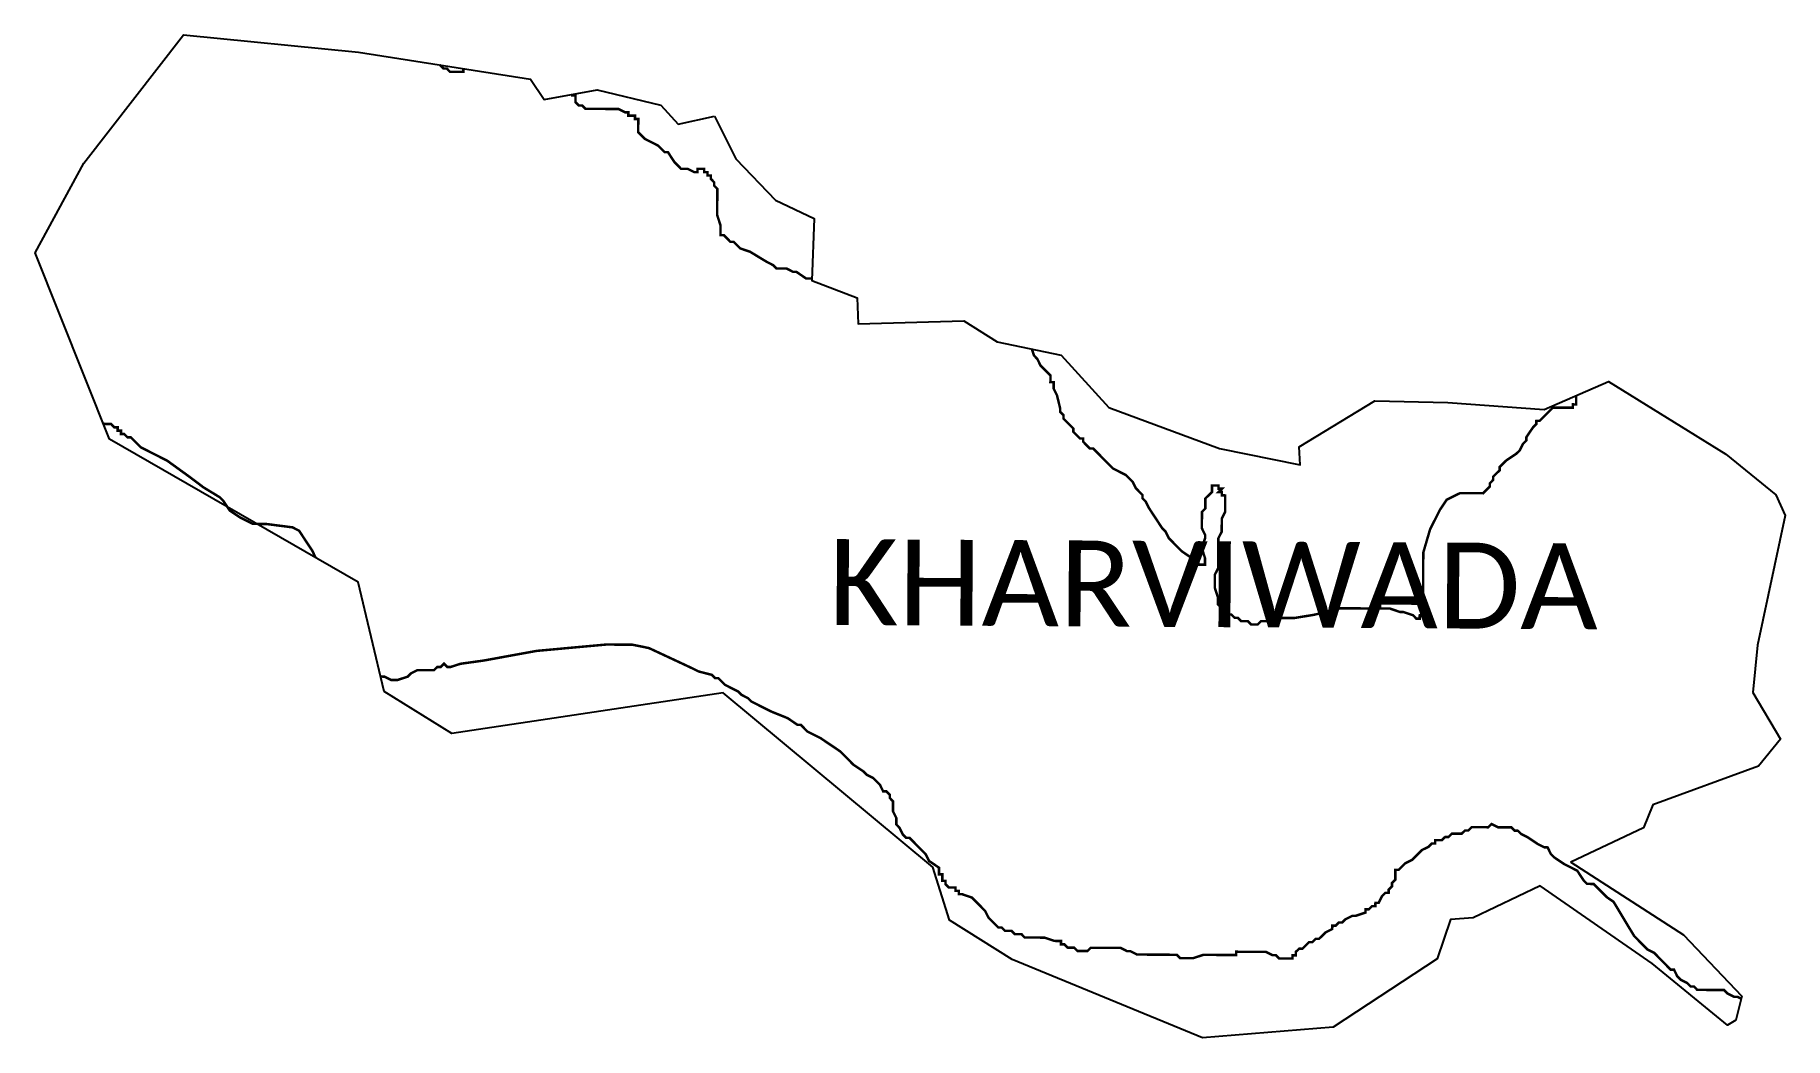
# Model space of a CAD drawing. Header units: metres. Extents: x 311963 to 314083, y 1901470 to 1902686.
import ezdxf

# ---------------------------------------------------------------- set-up
doc = ezdxf.new("R2010")
doc.units = ezdxf.units.M
for name, color, linetype in [('HAZARDS LINE', 1, 'Continuous'), ('village', 3, 'Continuous'), ('VILLAGE NAME', 250, 'Continuous')]:
    doc.layers.add(name, color=color, linetype=linetype)
doc.styles.get("Standard").update_dxf_attribs({"font": 'simplex.shx'})

msp = doc.modelspace()

# ---------------------------------------------------------------- linework, layer by layer
at = {"color": 3, "true_color": 0x00ff00, "flags": 128}
msp.add_lwpolyline([(312742.7, 1902577.4), (312786.6, 1902587.1)], dxfattribs=at)
at = {"layer": 'HAZARDS LINE', "lineweight": 18, "const_width": 3}
for points in [[(312454, 1902649.2), (312454.3, 1902649), (312458.2, 1902645), (312462.3, 1902645), (312466.2, 1902640.9), (312482.3, 1902640.9), (312482.3, 1902644.8)], [(312614.3, 1902613.7), (312614.3, 1902612.2), (312618.3, 1902612.2), (312618.3, 1902608.2), (312618.3, 1902604.2), (312622.3, 1902600.1), (312626.3, 1902600.1), (312630.3, 1902596.1), (312670.3, 1902595.9), (312678.3, 1902591.9), (312682.3, 1902591.9), (312682.3, 1902587.8), (312690.3, 1902587.8), (312690.3, 1902583.8), (312694.3, 1902583.8), (312694.2, 1902567.8), (312702.2, 1902559.7), (312718.2, 1902551.6), (312722.2, 1902547.6), (312726.2, 1902543.6), (312730.2, 1902543.6), (312738.1, 1902531.5), (312742.1, 1902527.5), (312746.1, 1902523.4), (312754.1, 1902523.4), (312762.1, 1902519.4), (312766.1, 1902519.3), (312766.1, 1902523.4), (312774.1, 1902523.3), (312774.1, 1902519.3), (312778.1, 1902519.3), (312778.1, 1902515.3), (312782.1, 1902515.3), (312782.1, 1902511.3), (312786.1, 1902507.2), (312786.1, 1902503.2), (312790, 1902499.2), (312789.9, 1902467.2), (312793.8, 1902455.1), (312793.8, 1902443.1), (312797.8, 1902443.1), (312801.8, 1902439.1), (312805.8, 1902435), (312809.8, 1902435), (312813.8, 1902431), (312817.7, 1902427), (312829.7, 1902422.9), (312849.7, 1902410.8), (312857.7, 1902406.7), (312861.7, 1902402.7), (312873.7, 1902402.7), (312881.7, 1902398.6), (312885.7, 1902398.6), (312897.7, 1902390.5), (312904.8, 1902390.5)], [(313171, 1902305.1), (313173.7, 1902297.1), (313177.6, 1902293.1), (313181.6, 1902285), (313185.6, 1902281), (313189.6, 1902277), (313193.6, 1902273), (313193.5, 1902265), (313197.5, 1902264.9), (313197.5, 1902256.9), (313201.5, 1902248.9), (313205.4, 1902232.8), (313205.4, 1902228.8), (313209.4, 1902224.8), (313209.3, 1902220.8), (313213.3, 1902216.8), (313221.3, 1902208.7), (313221.3, 1902204.7), (313225.3, 1902200.7), (313229.3, 1902196.7), (313233.3, 1902196.7), (313233.3, 1902192.7), (313237.2, 1902188.6), (313241.2, 1902184.6), (313245.2, 1902184.6), (313249.2, 1902180.6), (313257.2, 1902172.5), (313269.2, 1902160.4), (313285.1, 1902152.3), (313293.1, 1902144.3), (313297.1, 1902136.3), (313305.1, 1902128.2), (313305, 1902124.2), (313309, 1902120.2), (313313, 1902112.2), (313328.9, 1902088), (313332.9, 1902084), (313336.9, 1902076), (313340.8, 1902072), (313344.8, 1902067.9), (313348.8, 1902063.9), (313352.8, 1902059.9), (313364.8, 1902051.8), (313368.8, 1902047.8), (313372.8, 1902047.8), (313372.8, 1902043.8), (313380.8, 1902043.7), (313380.8, 1902051.7), (313376.9, 1902063.8), (313380.9, 1902075.8), (313380.9, 1902079.8), (313377, 1902087.8), (313377.1, 1902107.8), (313381.1, 1902111.8), (313381.1, 1902123.9), (313385.2, 1902127.8), (313389.2, 1902131.8), (313389.2, 1902139.8), (313397.2, 1902139.8), (313397.2, 1902135.8), (313401.2, 1902135.8), (313397.2, 1902131.8), (313401.2, 1902131.8), (313401.2, 1902127.8), (313405.2, 1902127.7), (313405.1, 1902107.7), (313401.1, 1902099.7), (313401, 1902083.7), (313396.9, 1902075.7), (313396.8, 1902039.6), (313392.7, 1902031.7), (313392.7, 1902015.6), (313396.6, 1902003.6), (313396.6, 1901995.6), (313400.6, 1901991.6), (313404.5, 1901987.5), (313408.5, 1901983.5), (313412.5, 1901983.5), (313416.5, 1901979.5), (313420.5, 1901979.4), (313424.5, 1901975.4), (313432.5, 1901975.4), (313436.5, 1901971.4), (313444.5, 1901971.3), (313448.5, 1901975.3), (313456.6, 1901975.3), (313464.6, 1901979.2), (313488.6, 1901979.1), (313512.7, 1901983), (313528.7, 1901986.9), (313544.8, 1901990.9), (313588.8, 1901990.7), (313592.8, 1901994.7), (313592.8, 1901990.7), (313604.8, 1901990.6), (313616.8, 1901986.5), (313620.8, 1901986.5), (313632.8, 1901982.5), (313636.8, 1901978.4), (313640.8, 1901978.4), (313640.9, 1901982.4), (313644.9, 1901982.4), (313645.2, 1902058.5), (313653.4, 1902086.5), (313665.5, 1902110.5), (313673.6, 1902122.5), (313681.6, 1902126.5), (313689.6, 1902130.4), (313717.7, 1902130.3), (313721.7, 1902134.3), (313725.7, 1902138.3), (313725.7, 1902142.3), (313729.7, 1902146.3), (313729.8, 1902150.3), (313733.8, 1902154.3), (313737.8, 1902158.2), (313737.8, 1902162.3), (313741.9, 1902166.2), (313745.9, 1902170.2), (313757.9, 1902178.2), (313762, 1902182.2), (313766, 1902190.2), (313770, 1902194.2), (313770, 1902198.2), (313778.1, 1902210.1), (313782.1, 1902214.1), (313782.2, 1902218.1), (313786.2, 1902218.1), (313798.2, 1902230.1), (313802.3, 1902234.1), (313826.3, 1902234), (313826.3, 1902238), (313830.3, 1902237.9), (313830.4, 1902248.8)]]:
    msp.add_lwpolyline(points, dxfattribs=at)
at = {"layer": 'HAZARDS LINE', "lineweight": 18}
for points in [[(312303.5, 1902052.2, 3, 3, 0), (312299.3, 1902060.8, 3, 3, 0), (312283.4, 1902084.9, 3, 3, 0), (312275.4, 1902089, 3, 3, 0), (312243.4, 1902093.1, 3, 3, 0), (312227.3, 1902093.2, 3, 3, 0), (312211.4, 1902101.3, 3, 3, 0), (312199.4, 1902109.3, 3, 3, 0), (312191.4, 1902121.4, 3, 3, 0), (312187.4, 1902125.4, 3, 3, 0), (312167.5, 1902137.5, 3, 3, 0), (312151.5, 1902149.6, 3, 3, 0), (312123.6, 1902169.8, 3, 3, 0), (312091.6, 1902186, 3, 3, 0), (312079.6, 1902198, 3, 3, 0), (312075.6, 1902198.1, 3, 3, 0), (312071.6, 1902202.1, 3, 3, 0), (312067.6, 1902202.1, 3, 3, 0), (312067.6, 1902206.1, 3, 3, 0), (312063.6, 1902206.1, 3, 3, 0), (312063.7, 1902210.1, 3, 3, 0), (312059.7, 1902210.1, 3, 3, 0), (312055.7, 1902214.2, 3, 3, 0), (312047.7, 1902214.2, 3, 3, 0), (312046.1, 1902215, 3, 3, 0)], [(314030.1, 1901517.9, 3.04, 3.04, 0), (314025.7, 1901520.2, 3.04, 3.04, 0), (314021.6, 1901520.2, 3.04, 3.04, 0), (314013.6, 1901524.3, 3.04, 3.04, 0), (314009.5, 1901528.4, 3.04, 3.04, 0), (313977.1, 1901528.6, 3.04, 3.04, 0), (313973.1, 1901532.7, 3.04, 3.04, 0), (313969.1, 1901532.7, 3.04, 3.04, 0), (313965, 1901536.8, 3.04, 3.04, 0), (313957, 1901540.9, 3.04, 3.04, 0), (313952.9, 1901545, 3.04, 3.04, 0), (313948.9, 1901553.1, 3.04, 3.04, 0), (313944.9, 1901553.1, 3.04, 3.04, 0), (313936.8, 1901561.3, 3.04, 3.04, 0), (313928.8, 1901569.4, 3.04, 3.04, 0), (313924.8, 1901573.5, 3.04, 3.04, 0), (313916.7, 1901577.6, 3.04, 3.04, 0), (313900.6, 1901593.9, 3.04, 3.04, 0), (313875.6, 1901635.4, 3, 3, 0), (313867.6, 1901640.8, 3, 3, 0), (313855.6, 1901652.9, 3, 3, 0), (313851.6, 1901656.9, 3, 3, 0), (313843.6, 1901657, 3, 3, 0), (313839.6, 1901661, 3, 3, 0), (313831.7, 1901673, 3, 3, 0), (313815.7, 1901681.1, 3, 3, 0), (313803.7, 1901689.2, 3, 3, 0), (313799.7, 1901693.2, 3, 3, 0), (313795.8, 1901701.2, 3, 3, 0), (313791.8, 1901701.3, 3, 3, 0), (313783.8, 1901705.3, 3, 3, 0), (313771.8, 1901713.4, 3, 3, 0), (313763.8, 1901717.4, 3, 3, 0), (313759.8, 1901721.4, 3, 3, 0), (313755.8, 1901721.5, 3, 3, 0), (313751.8, 1901725.5, 3, 3, 0), (313735.8, 1901725.6, 3, 3, 0), (313727.8, 1901729.6, 3, 3, 0), (313723.8, 1901725.6, 3, 3, 0), (313703.7, 1901725.7, 3, 3, 0), (313699.7, 1901721.7, 3, 3, 0), (313695.7, 1901721.7, 3, 3, 0), (313691.7, 1901717.8, 3, 3, 0), (313679.7, 1901717.8, 3, 3, 0), (313675.7, 1901713.8, 3, 3, 0), (313671.6, 1901713.8, 3, 3, 0), (313667.6, 1901709.9, 3, 3, 0), (313659.6, 1901709.9, 3, 3, 0), (313659.6, 1901705.9, 3, 3, 0), (313655.6, 1901705.9, 3, 3, 0), (313651.6, 1901701.9, 3, 3, 0), (313643.5, 1901698, 3, 3, 0), (313639.5, 1901694, 3, 3, 0), (313631.5, 1901686, 3, 3, 0), (313623.4, 1901682, 3, 3, 0), (313619.4, 1901678, 3, 3, 0), (313615.4, 1901674, 3, 3, 0), (313611.4, 1901674.1, 3, 3, 0), (313611.3, 1901662, 3, 3, 0), (313607.3, 1901658.1, 3, 3, 0), (313607.3, 1901654.1, 3, 3, 0), (313603.3, 1901650.1, 3, 3, 0), (313603.2, 1901646.1, 3, 3, 0), (313599.2, 1901646.1, 3, 3, 0), (313595.2, 1901642.1, 3, 3, 0), (313591.2, 1901634.1, 3, 3, 0), (313587.2, 1901634.1, 3, 3, 0), (313587.1, 1901630.1, 3, 3, 0), (313583.1, 1901630.1, 3, 3, 0), (313579.1, 1901626.1, 3, 3, 0), (313575.1, 1901626.2, 3, 3, 0), (313575.1, 1901622.2, 3, 3, 0), (313563, 1901618.2, 3, 3, 0), (313559, 1901618.2, 3, 3, 0), (313551, 1901614.2, 3, 3, 0), (313547, 1901610.3, 3, 3, 0), (313543, 1901610.3, 3, 3, 0), (313539, 1901606.3, 3, 3, 0), (313535, 1901606.3, 3, 3, 0), (313534.9, 1901602.3, 3, 3, 0), (313526.9, 1901598.3, 3, 3, 0), (313522.9, 1901594.3, 3, 3, 0), (313518.9, 1901590.4, 3, 3, 0), (313514.8, 1901590.4, 3, 3, 0), (313510.8, 1901586.4, 3, 3, 0), (313506.8, 1901586.4, 3, 3, 0), (313502.8, 1901582.4, 3, 3, 0), (313498.8, 1901578.4, 3, 3, 0), (313494.8, 1901578.5, 3, 3, 0), (313490.7, 1901574.5, 3, 3, 0), (313490.7, 1901570.5, 3, 3, 0), (313486.7, 1901570.5, 3, 3, 0), (313486.7, 1901566.5, 3, 3, 0), (313470.7, 1901566.5, 3, 3, 0), (313466.7, 1901570.6, 3, 3, 0), (313462.7, 1901570.6, 3, 3, 0), (313454.7, 1901574.6, 3, 3, 0), (313418.6, 1901574.8, 3, 3, 0), (313418.6, 1901570.8, 3, 3, 0), (313378.6, 1901571, 3, 3, 0), (313366.5, 1901567, 3, 3, 0), (313350.5, 1901567.1, 3, 3, 0), (313346.5, 1901571.1, 3, 3, 0), (313298.4, 1901571.4, 3, 3, 0), (313290.5, 1901575.4, 3, 3, 0), (313286.5, 1901575.4, 3, 3, 0), (313278.5, 1901579.5, 3, 3, 0), (313242.4, 1901579.6, 3, 3, 0), (313238.4, 1901575.6, 3, 3, 0), (313226.4, 1901575.7, 3, 3, 0), (313222.4, 1901579.7, 3, 3, 0), (313214.4, 1901579.8, 3, 3, 0), (313210.4, 1901583.8, 3, 3, 0), (313206.4, 1901583.8, 3, 3, 0), (313206.4, 1901587.8, 3, 3, 0), (313198.4, 1901587.9, 3, 3, 0), (313186.4, 1901591.9, 3, 3, 0), (313162.4, 1901592, 3, 3, 0), (313158.4, 1901596.1, 3, 3, 0), (313150.4, 1901596.1, 3, 3, 0), (313146.4, 1901600.1, 3, 3, 0), (313138.4, 1901600.2, 3, 3, 0), (313134.4, 1901604.2, 3, 3, 0), (313130.4, 1901604.2, 3, 3, 0), (313126.4, 1901608.2, 3, 3, 0), (313122.4, 1901612.2, 3, 3, 0), (313118.4, 1901616.3, 3, 3, 0), (313114.4, 1901624.3, 3, 3, 0), (313110.4, 1901628.3, 3, 3, 0), (313106.5, 1901632.4, 3, 3, 0), (313102.5, 1901636.4, 3, 3, 0), (313098.5, 1901640.4, 3, 3, 0), (313086.5, 1901644.5, 3, 3, 0), (313082.5, 1901644.5, 3, 3, 0), (313082.5, 1901648.5, 3, 3, 0), (313078.5, 1901648.5, 3, 3, 0), (313078.5, 1901652.5, 3, 3, 0), (313070.5, 1901652.6, 3, 3, 0), (313066.5, 1901656.6, 3, 3, 0), (313066.5, 1901660.6, 3, 3, 0), (313062.5, 1901660.6, 3, 3, 0), (313062.6, 1901668.6, 3, 3, 0), (313058.6, 1901668.6, 3, 3, 0), (313058.6, 1901676.6, 3, 3, 0), (313046.6, 1901684.7, 3, 3, 0), (313042.6, 1901692.7, 3, 3, 0), (313034.7, 1901700.8, 3, 3, 0), (313030.7, 1901704.8, 3, 3, 0), (313022.7, 1901712.9, 3, 3, 0), (313018.7, 1901712.9, 3, 3, 0), (313014.7, 1901716.9, 3, 3, 0), (313010.8, 1901724.9, 3, 3, 0), (313006.8, 1901729, 3, 3, 0), (313006.8, 1901737, 3, 3, 0), (313002.8, 1901745, 3, 3, 0), (313002.9, 1901757, 3, 3, 0), (312998.9, 1901761.1, 3, 3, 0), (312998.9, 1901765.1, 3, 3, 0), (312994.9, 1901769.1, 3, 3, 0), (312990.9, 1901769.1, 3, 3, 0), (312987, 1901777.1, 3, 3, 0), (312983, 1901781.2, 3, 3, 0), (312979, 1901785.2, 3, 3, 0), (312971, 1901789.2, 3, 3, 0), (312967, 1901793.3, 3, 3, 0), (312955, 1901801.3, 3, 3, 0), (312939.1, 1901817.4, 3, 3, 0), (312915.1, 1901833.6, 3, 3, 0), (312899.1, 1901841.6, 3, 3, 0), (312891.2, 1901849.7, 3, 3, 0), (312887.2, 1901849.7, 3, 3, 0), (312875.2, 1901857.8, 3, 3, 0), (312855.2, 1901865.9, 3, 3, 0), (312831.2, 1901878, 3, 3, 0), (312827.2, 1901882, 3, 3, 0), (312819.2, 1901886.1, 3, 3, 0), (312815.2, 1901890.1, 3, 3, 0), (312799.3, 1901898.2, 3, 3, 0), (312795.3, 1901902.2, 3, 3, 0), (312791.3, 1901906.3, 3, 3, 0), (312787.3, 1901906.3, 3, 3, 0), (312783.3, 1901910.3, 3, 3, 0), (312767.3, 1901914.4, 3, 3, 0), (312759.3, 1901918.4, 3, 3, 0), (312707.3, 1901942.7, 3, 3, 0), (312687.3, 1901946.8, 3, 3, 0), (312655.3, 1901947, 3, 3, 0), (312571.1, 1901939.3, 3, 3, 0), (312507, 1901927.6, 3, 3, 0), (312478.9, 1901923.7, 3, 3, 0), (312466.9, 1901919.8, 3, 3, 0), (312462.9, 1901919.8, 3, 3, 0), (312458.9, 1901923.8, 3, 3, 0), (312454.9, 1901919.8, 3, 3, 0), (312450.9, 1901919.9, 3, 3, 0), (312446.8, 1901915.9, 3, 3, 0), (312426.8, 1901916, 3, 3, 0), (312418.8, 1901912, 3, 3, 0), (312414.8, 1901908, 3, 3, 0), (312402.7, 1901904.1, 3, 3, 0), (312394.7, 1901904.1, 3, 3, 0), (312386.7, 1901908.1, 3, 3, 0), (312382.7, 1901908.2, 3, 3, 0), (312382.3, 1901908, 3, 3, 0)]]:
    msp.add_lwpolyline(points, format="xyseb", dxfattribs=at)
at = {"layer": 'village', "color": 3, "true_color": 0x00ff00}
for points in [[(314083.4, 1902103.3, 0), (314050, 1901946.3, 0), (314044.4, 1901889, 0), (314077.8, 1901832.2, 0), (314051.1, 1901799.7, 0), (313923.1, 1901752.8, 0), (313911.9, 1901725, 0), (313823.8, 1901683.2, 0), (313960.5, 1901595.4, 0), (314030.9, 1901521, 0), (314023.8, 1901491.7, 0), (314013.9, 1901485.7, 0), (313922.5, 1901560.5, 0), (313786.7, 1901654.7, 0), (313705.8, 1901615.9, 0), (313678.2, 1901613.8, 0), (313662.2, 1901566, 0), (313536, 1901483.2, 0), (313377.6, 1901470.3, 0), (313147.3, 1901565.3, 0), (313071.3, 1901613, 0), (313051.2, 1901677.1, 0), (312797.2, 1901888.3, 0), (312468.6, 1901839.4, 0), (312386.6, 1901890, 0), (312354.9, 1902022.7, 0), (312053.7, 1902195.8, 0), (311963.5, 1902421.8, 0), (312022.6, 1902530.2, 0), (312143.3, 1902685.6, 0), (312355.5, 1902664.8, 0), (312563.9, 1902631.9, 0), (312580.3, 1902607.4, 0), (312644.4, 1902619.3, 0), (312721.5, 1902600.7, 0), (312742.7, 1902577.4, 0)], [(312786.6, 1902587.1, 0), (312812.4, 1902535.4, 0), (312860.3, 1902485.6, 0), (312907.3, 1902463.4, 0), (312904.7, 1902388.2, 0), (312959.3, 1902367.2, 0), (312960.6, 1902335.7, 0), (313088.8, 1902339.3, 0), (313129, 1902313.8, 0), (313206.7, 1902297.6, 0), (313264.4, 1902234.4, 0), (313398.3, 1902184.5, 0), (313495.9, 1902164.8, 0), (313495, 1902186.7, 0), (313586.4, 1902242.1, 0), (313675.1, 1902240.4, 0), (313791.5, 1902231.7, 0), (313869.5, 1902265.9, 0), (314011.8, 1902177.8, 0), (314072.3, 1902128.3, 0), (314083.4, 1902103.3, 0)]]:
    msp.add_polyline3d(points, dxfattribs=at)

# ---------------------------------------------------------------- texts
at = {"layer": 'VILLAGE NAME', "insert": (312925.3, 1902074.8), "char_height": 104.042, "attachment_point": 1, "rotation": 359.6762}
msp.add_mtext_dynamic_manual_height_columns('{\\fCalibri|b0|i0|c0|p34;KHARVIWADA}', width=961.254, gutter_width=520.2, heights=[0], dxfattribs=at)

doc.saveas('drawing.dxf')
